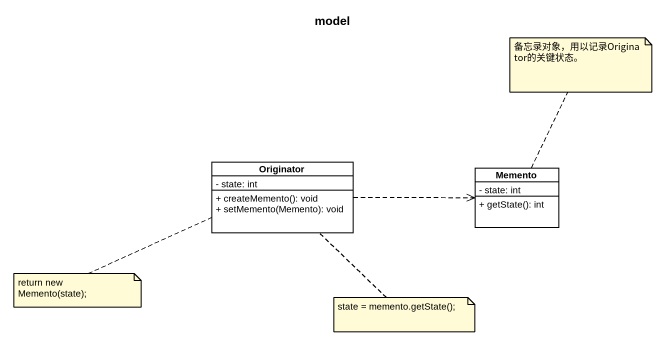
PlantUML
@startuml
title model
hide circle
hide empty members
skinparam classAttributeIconSize 0
class Originator #FFFFFF {
  - state: int
  + createMemento(): void
  + setMemento(Memento): void
}
class Memento #FFFFFF {
  - state: int
  + getState(): int
}
Originator .right.> Memento
note top of Memento : 备忘录对象，用以记录Originator的关键状态。
note left of Originator : return new Memento(state);
note bottom of Originator : state = memento.getState();
@enduml
